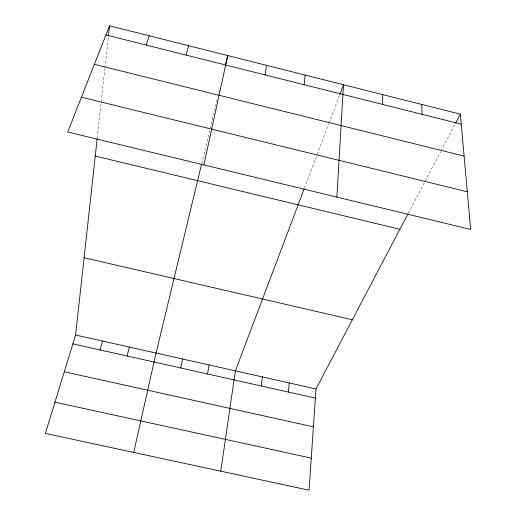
<?xml version="1.0" encoding="UTF-8"?>
<svg xmlns="http://www.w3.org/2000/svg" width="516" height="516" viewBox="0 0 516 516"><rect width="100%" height="100%" fill="white"/><g stroke="black" fill="none" stroke-linecap="round" stroke-linejoin="round"><path stroke-width="0.39" stroke-dasharray="2.58 1.94" d="M97.247 137.972L104.877 68.48M104.967 67.68L108.354 36.842M201.717 163.559L217.313 98.827M218.797 92.674L219.352 90.371M304.343 188.385L328.666 124.008M328.95 123.272L339.586 95.118M408.311 213.231L440.593 151.781M440.967 151.072L455.131 124.111"/><path stroke-width="0.77" d="M382.653 104.419L382.73 94.615M336.858 197.086L343.508 84.734L339.87 94.376M407.943 213.927L315.986 388.948L309.09 490.2L45.331 433.414L75.607 335.013L97.163 138.759M288.392 392.05L289.244 382.949M108.437 36.056L109.566 25.8L460.356 114.171L470.669 229.439L67.725 132.006L109.566 25.8M304.118 84.701L305.182 75.078M261.296 385.994L262.38 376.919M220.777 471.185L235.386 370.862L304.059 189.133M265.037 74.891L266.591 65.358M207.522 373.971L209.064 364.96M180.845 368.005L182.625 359.026M203.878 164.927L227.737 55.567L225.318 65.622M133.721 452.442L156.058 353.067L201.53 164.34M127.117 355.995L129.368 347.075M186.05 55.064L188.617 45.718M100.065 349.945L102.549 341.057M146.144 45.047L149.227 35.791M455.505 123.401L460.356 114.171M54.941 402.19L311.277 458.111M64.294 371.791L313.406 426.842M72.885 343.869L315.366 398.081M75.607 335.013L315.986 388.948M84.095 257.736L352.338 319.765M95.26 156.077L399.874 229.278M81.438 97.208L467.296 191.784M94.389 64.326L464.103 156.103M105.961 34.959L461.246 124.15M421.675 104.425L422.088 114.32"/></g></svg>
